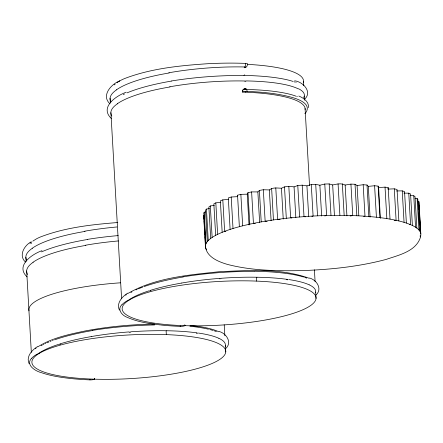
<?xml version="1.0" encoding="UTF-8"?>
<svg xmlns="http://www.w3.org/2000/svg" width="443" height="443" viewBox="0 0 443 443"><rect width="100%" height="100%" fill="white"/><g stroke="black" fill="none" stroke-linecap="round" stroke-linejoin="round"><path stroke-width="0.66" d="M242.371 91.784L242.387 91.479A3.594 3.239 63.7 0 1 245.428 88.683M225.393 345.817L225.415 345.523L225.747 351.969M315.671 292.308L315.687 292.015L316.025 298.466M308.444 107.621C309.236 101.785 303.516 97.942 298.781 96.031M249.021 224.961L247.244 194.167L247.98 192.683L251.618 191.913L257.865 191.913L259.393 190.424L263.325 189.742L269.333 189.931C272.644 187.096 277.545 188.109 281.46 188.247C285.176 185.833 289.916 186.309 294.058 186.891L297.779 185.501L302.192 185.157L306.933 185.877L311.279 184.57L313.506 184.454L315.715 184.349L319.874 185.229L324.78 184.022L329.171 183.928L332.676 184.952C336.652 184.138 341.343 182.843 345.147 185.052L350.934 184.105L355.026 184.266L357.086 185.528L363.177 184.731L367.02 185.019L368.299 186.376L374.601 185.739L378.139 186.154L378.615 187.572L385.028 187.118L388.201 187.644L387.869 189.111L394.292 188.834L397.05 189.466L398.866 220.946A107.882 24.265 -3.3 0 1 410.583 224.667L412.389 225.481A107.882 24.265 -3.3 0 1 420.634 232.935L420.828 233.926A107.882 24.265 -3.3 0 1 420.274 237.011L420.197 235.637M420.457 237.276C416.01 251.463 398.628 255.135 386.213 259.393C359.068 266.647 330.943 269.527 302.929 270.584C277.672 271.083 251.984 270.778 227.381 264.393C217.873 261.614 204.832 256.309 205.447 244.353M205.48 211.937L204.19 212.225L203.824 213.244L205.641 244.724M225.758 348.508C232.409 342.522 226.428 333.413 219.23 331.502M316.031 295.005C322.687 289.019 316.706 279.91 309.507 277.999M305.93 112.472C311.927 103.352 296.943 98.673 290.481 96.984C276.332 93.257 261.669 92.033 247.1 91.385A3.594 0.808 -3.3 0 0 242.742 91.911L242.614 91.967M31.597 358.232C25.162 364.91 35.551 371.262 41.415 372.668C51.466 376.135 62.07 377.613 72.608 378.71A99.459 22.371 -3.3 0 0 89.94 379.884A3.594 0.808 -3.3 0 0 94.293 379.352L94.459 379.286M121.869 304.723C116.664 309.408 122.362 315.826 127.412 317.398C137.862 322.078 149.369 323.617 160.643 324.974M209.545 208.526L206.432 209.09L205.513 210.12L207.33 241.607M304.236 99.509C312.946 92.354 303.156 81.728 294.661 80.814M35.385 348.719L36.116 348.109M125.662 295.215L126.388 294.606M31.315 241.751C24.199 245.378 18.301 255.617 25.506 262.073M37.472 346.631C31.885 350.053 25.849 356.72 29.127 363.664M127.745 293.128C122.157 296.55 116.121 303.211 119.405 310.155M206.599 249.763A107.882 24.265 -3.3 0 1 210.685 238.461L212.142 237.437A107.882 24.265 -3.3 0 1 222.17 232.32L224.623 231.351A107.882 24.265 -3.3 0 1 299.595 216.987L304.009 216.638A107.882 24.265 -3.3 0 1 313.096 216.051L317.531 215.83A107.882 24.265 -3.3 0 1 352.75 215.586L356.842 215.752A107.882 24.265 -3.3 0 1 364.993 216.217L368.836 216.505A107.882 24.265 -3.3 0 1 386.844 218.598L390.017 219.124A107.882 24.265 -3.3 0 1 396.103 220.315L398.866 220.946M37.738 346.897C51.903 337.904 68.72 334.448 84.912 331.004C107.843 326.641 131.172 324.47 154.507 324.066M128.01 293.393C155.432 277.717 188.087 275.059 218.897 271.758C248.877 270.385 280.402 267.976 309.148 278.254M214.296 205.369L210.325 205.956L208.869 206.981L210.685 238.461M119.339 81.135L117.528 82.337A21.247 4.779 -3.3 0 0 117.362 82.487L117.362 82.487A7.946 1.789 -3.3 0 0 117.096 82.786M119.71 80.881C111.304 84.076 101.07 95.367 109.726 103.623M119.444 81.069L121.044 80.2A83.079 18.689 -3.3 0 1 124.76 78.489C150.958 68.499 179.238 65.653 207.025 63.764A99.348 22.349 -3.3 0 1 245.483 63.399M36.741 354.4L37.123 354.201A39.87 8.971 -3.3 0 1 37.655 353.929L38.419 353.58A12.304 2.769 -3.3 0 1 38.691 353.47A6.335 1.423 -3.3 0 1 38.973 353.364L39.377 353.259M220.786 202.29L215.819 202.866L213.847 203.869L215.663 235.355M126.211 92.227C116.182 95.721 99.304 107.317 111.326 118.453M41.985 250.677C31.962 254.166 15.084 265.767 27.101 276.897M184.72 325.782L184.57 325.849A3.594 0.808 -3.3 0 1 180.212 326.375A99.459 22.371 -3.3 0 1 162.88 325.206L161.197 325.035M228.544 199.378L222.812 199.871L220.359 200.84L222.17 232.32M149.74 290.99L150.875 290.636M59.467 344.493L60.597 344.139M247.244 194.167L240.854 194.35L237.559 195.202L237.631 196.648L231.202 197.013L228.306 197.932L230.116 229.413M311.855 216.428L313.096 216.051L311.279 184.57M324.758 215.957L326.596 215.503L324.78 184.022M129.655 299.75L129.245 299.861A6.335 1.423 -3.3 0 0 128.968 299.961A12.304 2.769 -3.3 0 0 128.697 300.072L127.927 300.426A39.87 8.971 -3.3 0 0 127.396 300.692L127.014 300.897A73.693 16.579 -3.3 0 0 121.991 304.723M350.18 216.007L352.75 215.586L350.934 184.105M363.637 216.394L364.993 216.217L363.177 184.731M225.902 231.24L224.623 231.351L222.812 199.871M219.468 278.802L220.907 278.691M129.195 332.305L130.635 332.195M117.783 222.519C91.679 224.584 65.132 227.475 40.529 236.933A83.079 18.689 -3.3 0 0 36.819 238.65L33.303 240.787A21.247 4.779 -3.3 0 0 33.136 240.931L33.109 240.953A7.946 1.789 -3.3 0 0 32.871 241.236M394.181 220.398L396.103 220.315L394.292 188.834M396.546 190.95L402.244 190.867L404.548 191.597L406.364 223.078M255.312 223.394L253.435 223.394L251.618 191.913M403.994 193.109L408.767 193.181L410.572 194.001L412.389 225.481M409.216 224.645L410.583 224.667L408.767 193.181M94.453 379.169L94.664 379.175A97.095 21.84 -3.3 0 0 224.662 348.292A97.095 21.84 -3.3 0 0 69.213 342.849A97.095 21.84 -3.3 0 0 91.33 379.058L92.986 379.119M267.146 221.29L265.141 221.223L263.325 189.742M94.032 379.158L93.401 379.136M305.133 109.571A97.095 21.84 -3.3 0 0 245.71 92.205L242.371 92.089A3.594 3.212 59.3 0 1 245.428 88.705A3.594 1.418 -89.1 0 1 247.1 91.385M410.5 195.59L413.751 195.751L415.036 196.637L416.852 228.117M280.126 219.523L277.606 219.357L275.79 187.876M415.069 198.348L417.123 198.519L417.865 199.466L419.682 230.947M291.943 217.956L290.63 217.818L288.814 186.337M190.108 325.4C199.848 326.535 209.821 327.759 218.875 331.757M417.572 201.294L418.823 201.454L419.012 202.445L420.828 233.926M286.621 279.638L287.762 279.799M196.349 333.147L197.489 333.302M305.365 216.843L304.009 216.638L302.192 185.157M184.847 325.046L184.908 325.345M94.575 378.549L94.63 378.848M224.208 324.808L224.85 335.755M418.823 201.454L420.634 232.935M418.868 205.192L419.144 209.982M419.3 212.718L419.576 217.513M419.737 220.249L420.008 225.038M420.169 227.78L420.446 232.569M417.123 198.519L418.934 230M413.751 195.751L415.567 227.231M402.244 190.867L404.06 222.347M388.201 187.644L390.017 219.124M385.028 187.118L386.844 218.598M378.615 187.572L380.387 218.371M378.139 186.154L379.95 217.635M374.601 185.739L376.417 217.225M368.299 186.376L370.071 217.175M367.02 185.019L368.836 216.505M357.086 185.528L358.819 215.641M355.026 184.266L356.842 215.752M345.147 185.052L346.924 215.852M342.345 183.9L344.161 215.381M338.07 183.867L339.886 215.348M332.676 184.952L334.454 215.752M329.171 183.928L330.987 215.409M319.874 185.229L321.646 216.029M315.715 184.349L317.531 215.83M303.516 81.584L303.76 85.721M304.358 96.065L304.596 100.201M305.072 108.474L309.541 185.7M314.408 269.815L315.089 281.538M306.933 185.877L308.705 216.677M297.779 185.501L299.595 216.987M294.058 186.891L295.835 217.69M284.495 186.802L286.311 218.288M281.46 188.247L283.238 219.047M271.631 188.452L273.447 219.933M269.333 189.931L271.11 220.73M259.393 190.424L261.209 221.904M257.865 191.913L259.642 222.713M244.259 67.065L244.298 67.724M244.702 74.717L244.724 75.155M245.079 81.274L245.106 81.711M245.505 88.705L245.544 89.364M245.671 91.551L245.71 92.205M256.397 277.606L256.602 281.106M247.98 192.683L249.791 224.164M240.854 194.35L242.67 225.83M237.559 195.202L239.37 226.761M231.202 197.013L233.018 228.499M215.819 202.866L217.629 234.347M210.325 205.956L212.142 237.437M206.432 209.09L208.249 240.577M204.19 212.225L206.006 243.705M203.985 219.03L203.642 215.304L205.452 246.784M204.107 221.085L204.461 227.242M204.577 229.297L204.893 234.773M205.015 236.828L205.331 242.304M166.125 331.109L166.324 334.609M110.074 98.202L110.351 103.031M110.905 112.683L121.603 298.842M25.888 257.278L26.12 261.376M26.674 270.944L31.331 352.373M29.969 243.334A97.095 21.84 -3.3 0 1 31.381 242.327M87.415 239.386A97.15 20.982 -4.6 0 1 118.215 235.587M41.537 251.884A97.15 22.693 -4.6 0 1 87.443 239.497M26.658 260.268A97.15 23.933 -2.8 0 1 32.345 248.274M32.217 248.263A97.15 23.883 -3.9 0 1 85.028 231.407M84.63 231.213A97.15 22.615 -4.6 0 1 116.98 226.971M31.115 243.484A97.15 23.905 -3.8 0 1 31.514 243.185M27.61 274.544A97.15 23.933 -2.8 0 1 33.197 262.267M33.026 262.256A97.15 23.883 -3.9 0 1 85.837 245.4M85.493 245.228A97.15 22.637 -4.6 0 1 118.414 240.942M130.668 331.807A97.15 21.746 -4.7 0 1 166.718 330.755M89.94 379.884A3.594 1.379 -86.3 0 1 89.935 379.352M31.713 358.226A73.693 16.579 -3.3 0 1 36.714 354.4M94.514 378.422A3.594 3.212 59.3 0 1 94.641 379.191M92.709 330.362A97.15 20.982 -4.6 0 1 154.557 324.963M41.138 345.712A97.15 22.693 -4.6 0 1 42.201 345.13M43.309 344.554A97.15 22.693 -4.6 0 1 43.885 344.266M45.064 343.69A97.15 22.693 -4.6 0 1 45.673 343.408M46.925 342.843A97.15 22.693 -4.6 0 1 48.891 342.007M50.258 341.448A97.15 22.693 -4.6 0 1 50.962 341.176M52.396 340.628A97.15 22.693 -4.6 0 1 53.127 340.357M54.622 339.82A97.15 22.693 -4.6 0 1 92.792 330.506M189.903 326.22A97.15 19.791 -3.8 0 1 208.448 329.204M209.727 329.52A97.15 19.791 -3.8 0 1 213.282 330.522M214.373 330.871A97.15 19.791 -3.8 0 1 216.411 331.602M166.834 330.749A97.15 20.904 -4.6 0 1 197.174 332.903M198.403 333.053A97.15 20.201 -4.2 0 1 218.836 338.308M218.914 338.319A97.15 19.752 -3.8 0 1 225.36 345.523M225.321 345.817A97.15 19.619 -3.2 0 1 225.205 346.271M38.868 353.221A97.15 23.883 -3.9 0 1 58.67 344.361M59.727 343.995A97.15 23.374 -4.3 0 1 91.452 336.553M91.479 336.525A97.15 22.637 -4.6 0 1 129.201 331.912M29.005 310.864A97.095 21.84 -3.3 0 1 120.64 282.8M244.298 89.397A97.144 19.78 -3.8 0 1 296.09 96.214M247.421 64.373A97.095 21.84 -3.3 0 1 303.305 82.669M114.194 84.89A97.095 21.84 -3.3 0 1 115.114 84.22M168.849 72.763A97.15 22.615 -4.6 0 1 245.477 66.993M243.489 75.404A97.15 19.78 -3.8 0 1 293.244 81.495M294.29 81.855A97.15 19.78 -3.8 0 1 294.794 82.038M171.64 80.942A97.15 20.982 -4.6 0 1 243.334 75.509M123.309 94.569A97.15 22.693 -4.6 0 1 124.511 93.999M127.058 92.869A97.15 22.693 -4.6 0 1 171.662 81.052M296.915 96.347A97.15 19.791 -2.8 0 1 297.358 96.535M169.719 86.784A97.15 22.637 -4.6 0 1 246.214 81.03M246.579 80.925A97.15 20.932 -4.6 0 1 298.222 88.844M298.676 88.822A97.15 19.763 -3.8 0 1 303.616 97.604M110.883 101.818A97.15 23.933 -2.8 0 1 116.57 89.824M116.443 89.818A97.15 23.883 -3.9 0 1 169.254 72.962M295.708 82.154A97.15 19.791 -2.8 0 1 296.168 82.343M247.327 65.01A3.594 3.162 61.5 0 1 244.375 67.729M244.375 67.724A3.594 1.418 -89.1 0 0 245.483 63.399A3.594 0.808 -3.3 0 1 247.615 64.191M305.731 112.472A73.311 16.491 -3.3 0 1 304.806 113.602M111.835 116.099A97.15 23.933 -2.8 0 1 117.423 103.817M117.245 103.812A97.15 23.883 -3.9 0 1 170.057 86.95M220.946 278.298A97.15 21.746 -4.7 0 1 256.99 277.246M180.212 326.375A3.594 1.379 -86.3 0 1 180.212 325.849M184.792 324.913A3.594 3.212 59.3 0 1 184.914 325.688M254.869 271.249A97.15 19.791 -3.8 0 1 303.56 277.019M304.651 277.368A97.15 19.791 -3.8 0 1 306.683 278.099M182.987 276.858A97.15 20.982 -4.6 0 1 254.575 271.437M130.901 292.502A97.15 22.693 -4.6 0 1 131.942 291.915M135.951 289.905A97.15 22.693 -4.6 0 1 137.203 289.34M138.498 288.781A97.15 22.693 -4.6 0 1 142.668 287.125M144.147 286.582A97.15 22.693 -4.6 0 1 183.064 276.997M257.106 277.24A97.15 20.904 -4.6 0 1 287.446 279.4M288.681 279.55A97.15 20.201 -4.2 0 1 309.109 284.799M309.186 284.816A97.15 19.752 -3.8 0 1 315.637 292.02M315.593 292.314A97.15 19.619 -3.2 0 1 315.482 292.762M129.146 299.717A97.15 23.883 -3.9 0 1 148.948 290.852M150.005 290.486A97.15 23.374 -4.3 0 1 181.73 283.044M181.757 283.022A97.15 22.637 -4.6 0 1 219.479 278.409M184.941 325.671L181.602 325.555A97.095 21.84 -3.3 0 1 159.486 289.34A97.095 21.84 -3.3 0 1 314.94 294.789A97.095 21.84 -3.3 0 1 184.941 325.671"/></g></svg>
